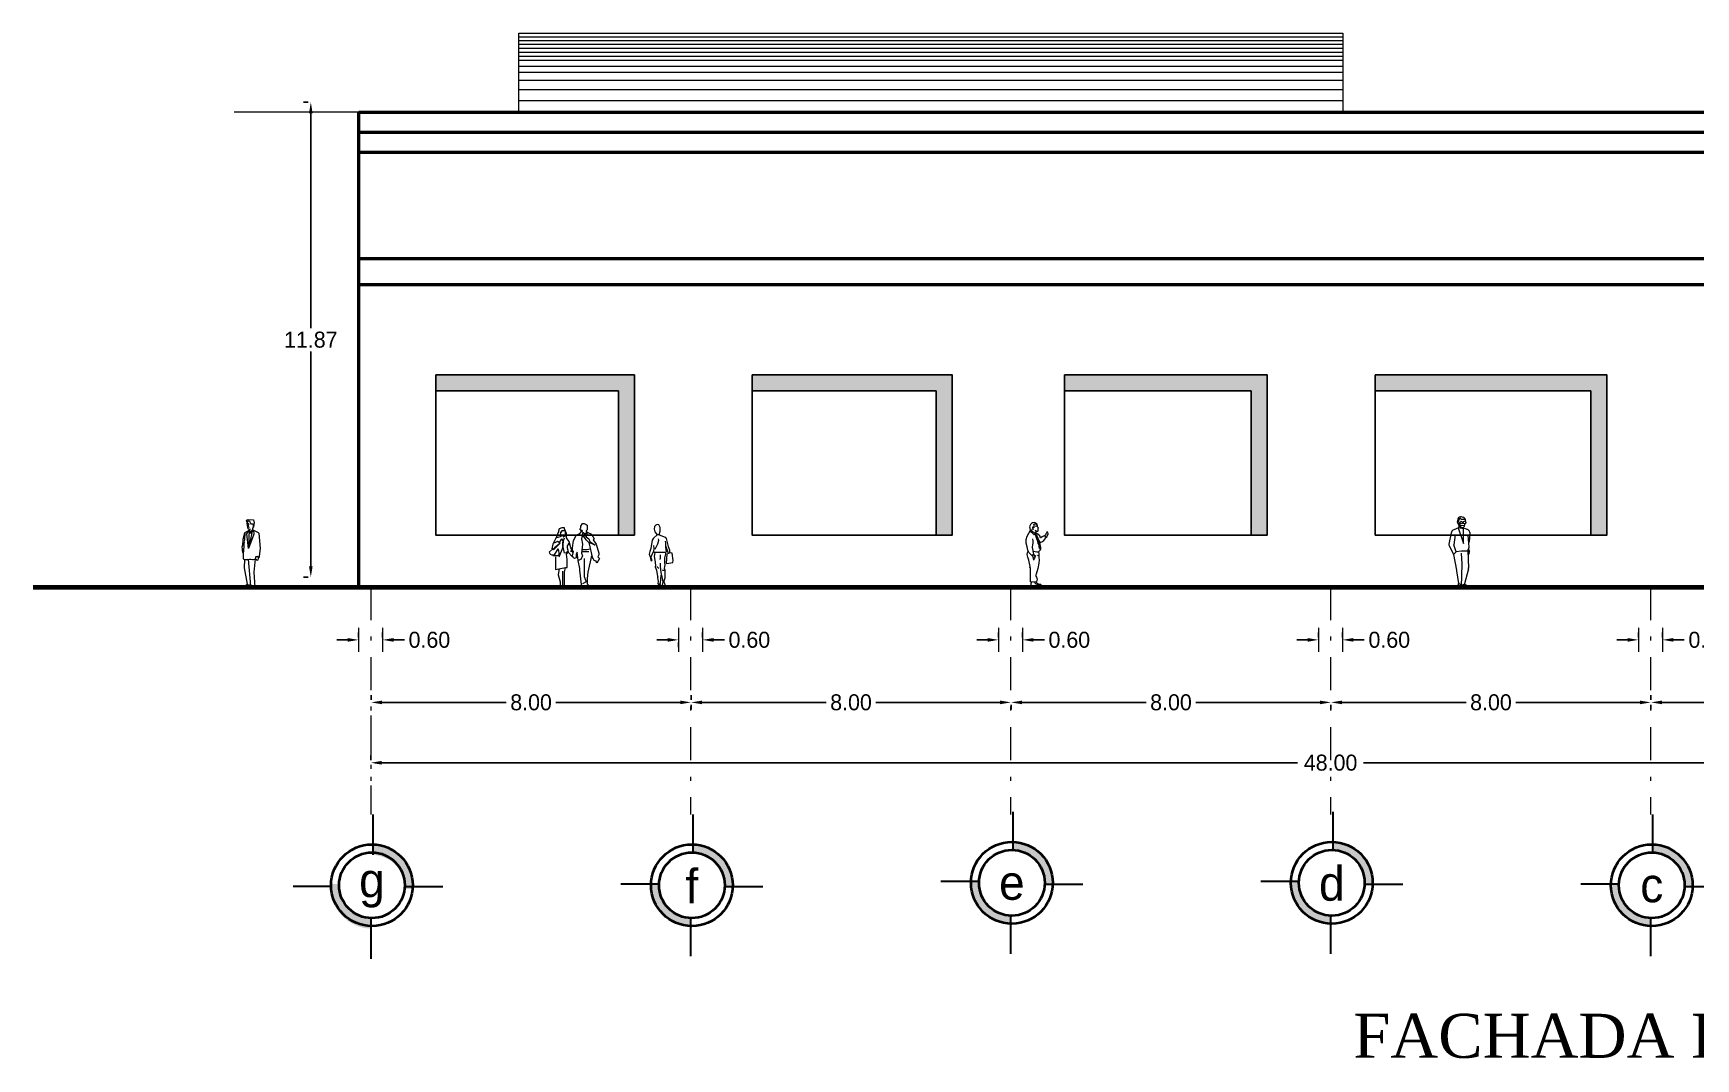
# Model space of a CAD drawing. Header units: millimetres. Extents: x 202 to 406, y -88 to 148.
# Drawn here: x 241.81 to 283.38, y -88 to -62.37 of the extents above; entities that cross this region are included whole.
import ezdxf
from ezdxf.enums import TextEntityAlignment as Align

# ---------------------------------------------------------------- set-up
doc = ezdxf.new("R2010")
doc.units = ezdxf.units.MM
doc.header["$LTSCALE"] = 0.065
doc.linetypes.add('DASHDOT', pattern=[25.4, 12.7, -6.35, 0, -6.35])
doc.layers.get('0').update_dxf_attribs({"lineweight": 0})
for name, color, linetype, lineweight in [('boyas', 50, 'Continuous', 30), ('cajon', 6, 'Continuous', 13), ('ejes', 1, 'DASHDOT', 0), ('escaleras', 90, 'Continuous', 25), ('frente', 7, 'Continuous', 53), ('LINEA DE TIERRA', 183, 'Continuous', 90), ('muebles', 140, 'Continuous', 0), ('muros', 50, 'Continuous', 40)]:
    doc.layers.add(name, color=color, linetype=linetype, lineweight=lineweight)
doc.dimstyles.get("Standard").update_dxf_attribs({"dimtxt": 0.4, "dimasz": 0.2725, "dimexe": 0.18, "dimexo": 0.0625, "dimgap": 0.09, "dimtad": 0, "dimtih": 1, "dimtoh": 1, "dimzin": 0, "dimdsep": 46, "dimtxsty": 'Standard', "dimcen": 0.283, "dimadec": 0, "dimazin": 0, "dimtfac": 1, "dimtofl": 0, "dimtmove": 0, "dimatfit": 3, "dimfxl": 1, "dimtolj": 1, "dimtzin": 0, "dimarcsym": 0})

# ---------------------------------------------------------------- blocks, each defined once
blk = doc.blocks.new('*D104')
at = {"layer": 'cajon', "color": 0, "lineweight": -2}
for p, q in [((250.251, -80.537), (250.251, -80.419)), ((250.524, -80.599), (273.428, -80.599)), ((297.979, -80.599), (275.075, -80.599)), ((298.251, -80.537), (298.251, -80.419))]:
    blk.add_line(p, q, dxfattribs=at)
at = {"layer": 'cajon', "color": 0}
for points in [[(250.524, -80.554), (250.524, -80.645), (250.251, -80.599)], [(297.979, -80.554), (297.979, -80.645), (298.251, -80.599)]]:
    blk.add_solid(points, dxfattribs=at)
at = {"layer": 'Defpoints', "color": 0}
for p in [(250.251, -80.599), (250.251, -80.599), (298.251, -80.599)]:
    blk.add_point(p, dxfattribs=at)
at = {"layer": 'cajon', "color": 0, "insert": (274.251, -80.599), "char_height": 0.4, "attachment_point": 5}
blk.add_mtext('\\A1;48.00', dxfattribs=at)
blk = doc.blocks.new('*D111')
at = {"layer": 'cajon', "color": 0, "lineweight": -2}
for p, q in [((250.261, -79.029), (250.261, -78.911)), ((258.261, -79.029), (258.261, -78.911)), ((250.534, -79.091), (253.638, -79.091)), ((257.989, -79.091), (254.884, -79.091))]:
    blk.add_line(p, q, dxfattribs=at)
at = {"layer": 'cajon', "color": 0}
for points in [[(250.534, -79.046), (250.534, -79.136), (250.261, -79.091)], [(257.989, -79.046), (257.989, -79.136), (258.261, -79.091)]]:
    blk.add_solid(points, dxfattribs=at)
at = {"layer": 'Defpoints', "color": 0}
for p in [(250.261, -79.091), (258.261, -79.091), (258.261, -79.091)]:
    blk.add_point(p, dxfattribs=at)
at = {"layer": 'cajon', "color": 0, "insert": (254.261, -79.091), "char_height": 0.4, "attachment_point": 5}
blk.add_mtext('\\A1;8.00', dxfattribs=at)
blk = doc.blocks.new('*D105')
at = {"layer": 'cajon', "color": 0, "lineweight": -2}
for p, q in [((249.678, -77.528), (249.405, -77.528)), ((249.95, -77.466), (249.95, -77.348)), ((250.55, -77.466), (250.55, -77.348)), ((250.823, -77.528), (251.095, -77.528))]:
    blk.add_line(p, q, dxfattribs=at)
at = {"layer": 'cajon', "color": 0}
for points in [[(249.678, -77.483), (249.678, -77.574), (249.95, -77.528)], [(250.823, -77.483), (250.823, -77.574), (250.55, -77.528)]]:
    blk.add_solid(points, dxfattribs=at)
at = {"layer": 'Defpoints', "color": 0}
for p in [(249.95, -77.528), (250.55, -77.528), (250.55, -77.528)]:
    blk.add_point(p, dxfattribs=at)
at = {"layer": 'cajon', "color": 0, "insert": (251.719, -77.528), "char_height": 0.4, "attachment_point": 5}
blk.add_mtext('\\A1;0.60', dxfattribs=at)
blk = doc.blocks.new('*D112')
at = {"layer": 'cajon', "color": 0, "lineweight": -2}
for p, q in [((266.261, -79.154), (266.261, -79.271)), ((266.534, -79.091), (269.638, -79.091)), ((273.989, -79.091), (270.884, -79.091)), ((274.261, -79.154), (274.261, -79.271))]:
    blk.add_line(p, q, dxfattribs=at)
at = {"layer": 'cajon', "color": 0}
for points in [[(266.534, -79.046), (266.534, -79.136), (266.261, -79.091)], [(273.989, -79.046), (273.989, -79.136), (274.261, -79.091)]]:
    blk.add_solid(points, dxfattribs=at)
at = {"layer": 'Defpoints', "color": 0}
for p in [(266.261, -79.091), (274.261, -79.091), (274.261, -79.091)]:
    blk.add_point(p, dxfattribs=at)
at = {"layer": 'cajon', "color": 0, "insert": (270.261, -79.091), "char_height": 0.4, "attachment_point": 5}
blk.add_mtext('\\A1;8.00', dxfattribs=at)
blk = doc.blocks.new('*D106')
at = {"layer": 'cajon', "color": 0, "lineweight": -2}
for p, q in [((273.678, -77.528), (273.405, -77.528)), ((273.95, -77.466), (273.95, -77.348)), ((274.55, -77.466), (274.55, -77.348)), ((274.823, -77.528), (275.095, -77.528))]:
    blk.add_line(p, q, dxfattribs=at)
at = {"layer": 'cajon', "color": 0}
for points in [[(273.678, -77.483), (273.678, -77.574), (273.95, -77.528)], [(274.823, -77.483), (274.823, -77.574), (274.55, -77.528)]]:
    blk.add_solid(points, dxfattribs=at)
at = {"layer": 'Defpoints', "color": 0}
for p in [(273.95, -77.528), (274.55, -77.528), (274.55, -77.528)]:
    blk.add_point(p, dxfattribs=at)
at = {"layer": 'cajon', "color": 0, "insert": (275.719, -77.528), "char_height": 0.4, "attachment_point": 5}
blk.add_mtext('\\A1;0.60', dxfattribs=at)
blk = doc.blocks.new('*D113')
at = {"layer": 'cajon', "color": 0, "lineweight": -2}
for p, q in [((258.261, -79.154), (258.261, -79.271)), ((258.534, -79.091), (261.638, -79.091)), ((265.989, -79.091), (262.884, -79.091)), ((266.261, -79.154), (266.261, -79.271))]:
    blk.add_line(p, q, dxfattribs=at)
at = {"layer": 'cajon', "color": 0}
for points in [[(258.534, -79.046), (258.534, -79.136), (258.261, -79.091)], [(265.989, -79.046), (265.989, -79.136), (266.261, -79.091)]]:
    blk.add_solid(points, dxfattribs=at)
at = {"layer": 'Defpoints', "color": 0}
for p in [(258.261, -79.091), (266.261, -79.091), (266.261, -79.091)]:
    blk.add_point(p, dxfattribs=at)
at = {"layer": 'cajon', "color": 0, "insert": (262.261, -79.091), "char_height": 0.4, "attachment_point": 5}
blk.add_mtext('\\A1;8.00', dxfattribs=at)
blk = doc.blocks.new('*D107')
at = {"layer": 'cajon', "color": 0, "lineweight": -2}
for p, q in [((257.678, -77.528), (257.405, -77.528)), ((257.95, -77.591), (257.95, -77.708)), ((258.55, -77.466), (258.55, -77.348)), ((258.823, -77.528), (259.095, -77.528))]:
    blk.add_line(p, q, dxfattribs=at)
at = {"layer": 'cajon', "color": 0}
for points in [[(257.678, -77.483), (257.678, -77.574), (257.95, -77.528)], [(258.823, -77.483), (258.823, -77.574), (258.55, -77.528)]]:
    blk.add_solid(points, dxfattribs=at)
at = {"layer": 'Defpoints', "color": 0}
for p in [(257.95, -77.528), (258.55, -77.528), (258.55, -77.528)]:
    blk.add_point(p, dxfattribs=at)
at = {"layer": 'cajon', "color": 0, "insert": (259.719, -77.528), "char_height": 0.4, "attachment_point": 5}
blk.add_mtext('\\A1;0.60', dxfattribs=at)
blk = doc.blocks.new('*D108')
at = {"layer": 'cajon', "color": 0, "lineweight": -2}
for p, q in [((265.678, -77.528), (265.405, -77.528)), ((265.95, -77.466), (265.95, -77.348)), ((266.55, -77.466), (266.55, -77.348)), ((266.823, -77.528), (267.095, -77.528))]:
    blk.add_line(p, q, dxfattribs=at)
at = {"layer": 'cajon', "color": 0}
for points in [[(265.678, -77.483), (265.678, -77.574), (265.95, -77.528)], [(266.823, -77.483), (266.823, -77.574), (266.55, -77.528)]]:
    blk.add_solid(points, dxfattribs=at)
at = {"layer": 'Defpoints', "color": 0}
for p in [(265.95, -77.528), (266.55, -77.528), (266.55, -77.528)]:
    blk.add_point(p, dxfattribs=at)
at = {"layer": 'cajon', "color": 0, "insert": (267.719, -77.528), "char_height": 0.4, "attachment_point": 5}
blk.add_mtext('\\A1;0.60', dxfattribs=at)
blk = doc.blocks.new('*D114')
at = {"layer": 'cajon', "color": 0, "lineweight": -2}
for p, q in [((282.261, -79.029), (282.261, -78.911)), ((290.261, -79.029), (290.261, -78.911)), ((282.534, -79.091), (285.638, -79.091)), ((289.989, -79.091), (286.884, -79.091))]:
    blk.add_line(p, q, dxfattribs=at)
at = {"layer": 'cajon', "color": 0}
for points in [[(282.534, -79.046), (282.534, -79.136), (282.261, -79.091)], [(289.989, -79.046), (289.989, -79.136), (290.261, -79.091)]]:
    blk.add_solid(points, dxfattribs=at)
at = {"layer": 'Defpoints', "color": 0}
for p in [(282.261, -79.091), (290.261, -79.091), (290.261, -79.091)]:
    blk.add_point(p, dxfattribs=at)
at = {"layer": 'cajon', "color": 0, "insert": (286.261, -79.091), "char_height": 0.4, "attachment_point": 5}
blk.add_mtext('\\A1;8.00', dxfattribs=at)
blk = doc.blocks.new('*D109')
at = {"layer": 'cajon', "color": 0, "lineweight": -2}
for p, q in [((281.678, -77.528), (281.405, -77.528)), ((281.95, -77.466), (281.95, -77.348)), ((282.55, -77.466), (282.55, -77.348)), ((282.823, -77.528), (283.095, -77.528))]:
    blk.add_line(p, q, dxfattribs=at)
at = {"layer": 'cajon', "color": 0}
for points in [[(281.678, -77.483), (281.678, -77.574), (281.95, -77.528)], [(282.823, -77.483), (282.823, -77.574), (282.55, -77.528)]]:
    blk.add_solid(points, dxfattribs=at)
at = {"layer": 'Defpoints', "color": 0}
for p in [(281.95, -77.528), (282.55, -77.528), (282.55, -77.528)]:
    blk.add_point(p, dxfattribs=at)
at = {"layer": 'cajon', "color": 0, "insert": (283.719, -77.528), "char_height": 0.4, "attachment_point": 5}
blk.add_mtext('\\A1;0.60', dxfattribs=at)
blk = doc.blocks.new('*D115')
at = {"layer": 'cajon', "color": 0, "lineweight": -2}
for p, q in [((274.261, -79.154), (274.261, -79.271)), ((274.534, -79.091), (277.638, -79.091)), ((281.989, -79.091), (278.884, -79.091)), ((282.261, -79.154), (282.261, -79.271))]:
    blk.add_line(p, q, dxfattribs=at)
at = {"layer": 'cajon', "color": 0}
for points in [[(274.534, -79.046), (274.534, -79.136), (274.261, -79.091)], [(281.989, -79.046), (281.989, -79.136), (282.261, -79.091)]]:
    blk.add_solid(points, dxfattribs=at)
at = {"layer": 'Defpoints', "color": 0}
for p in [(274.261, -79.091), (282.261, -79.091), (282.261, -79.091)]:
    blk.add_point(p, dxfattribs=at)
at = {"layer": 'cajon', "color": 0, "insert": (278.261, -79.091), "char_height": 0.4, "attachment_point": 5}
blk.add_mtext('\\A1;8.00', dxfattribs=at)
blk = doc.blocks.new('*D116')
at = {"layer": 'cajon', "color": 0, "lineweight": -2}
for p, q in [((248.692, -64.093), (248.574, -64.093)), ((248.754, -64.365), (248.754, -69.738)), ((248.754, -75.692), (248.754, -70.318)), ((248.692, -75.964), (248.574, -75.964))]:
    blk.add_line(p, q, dxfattribs=at)
at = {"layer": 'cajon', "color": 0}
for points in [[(248.709, -64.365), (248.799, -64.365), (248.754, -64.093)], [(248.709, -75.692), (248.799, -75.692), (248.754, -75.964)]]:
    blk.add_solid(points, dxfattribs=at)
at = {"layer": 'Defpoints', "color": 0}
for p in [(248.754, -64.093), (248.754, -64.093), (248.754, -75.964)]:
    blk.add_point(p, dxfattribs=at)
at = {"layer": 'cajon', "color": 0, "insert": (248.754, -70.028), "char_height": 0.4, "attachment_point": 5}
blk.add_mtext('\\A1;11.87', dxfattribs=at)
blk = doc.blocks.new('Eschum02')
at = {"color": 0, "linetype": 'ByBlock'}
for p, q in [((-0.112, 1.676), (-0.076, 1.698)), ((-0.098, 1.624), (-0.112, 1.676)), ((-0.067, 1.672), (-0.095, 1.631)), ((-0.076, 1.698), (0.057, 1.69)), ((-0.05, 1.668), (-0.005, 1.587)), ((0.057, 1.69), (0.079, 1.609)), ((-0.164, 1.355), (-0.203, 1.193)), ((-0.164, 1.359), (-0.045, 1.428)), ((-0.155, 1.353), (-0.162, 1.195)), ((-0.107, 1.342), (-0.049, 1.419)), ((-0.067, 0.97), (-0.107, 1.342)), ((-0.103, 1.597), (-0.091, 1.502)), ((-0.081, 1.595), (-0.061, 1.595)), ((-0.076, 1.471), (-0.049, 1.455)), ((-0.061, 1.595), (-0.075, 1.511)), ((-0.075, 1.511), (-0.042, 1.507)), ((-0.047, 1.452), (-0.067, 0.97)), ((0.037, 1.436), (-0.067, 0.97)), ((0.066, 1.327), (-0.067, 0.97)), ((-0.023, 1.368), (-0.053, 1.338)), ((-0.049, 1.454), (-0.014, 1.454)), ((-0.021, 1.381), (-0.048, 1.393)), ((-0.047, 1.414), (-0.03, 1.402)), ((0.038, 1.429), (-0.024, 1.398)), ((-0.023, 1.381), (0.014, 1.398)), ((0.012, 1.34), (-0.023, 1.368)), ((-0.005, 1.587), (0.048, 1.587)), ((0.014, 1.398), (0.012, 1.34)), ((0.039, 1.482), (0.035, 1.433)), ((0.06, 1.517), (0.039, 1.482)), ((0.04, 1.435), (0.179, 1.368)), ((0.048, 1.587), (0.048, 1.506)), ((0.056, 1.426), (0.066, 1.327)), ((0.078, 1.613), (0.061, 1.517)), ((0.19, 1.352), (0.224, 0.972)), ((-0.219, 1.054), (-0.231, 1.008)), ((-0.231, 1.008), (-0.227, 0.968)), ((-0.227, 0.968), (-0.223, 0.922)), ((-0.223, 0.922), (-0.219, 0.882)), ((-0.211, 1.094), (-0.219, 1.054)), ((-0.219, 0.882), (-0.199, 0.843)), ((-0.207, 1.14), (-0.211, 1.094)), ((-0.203, 1.193), (-0.207, 1.14)), ((-0.187, 0.903), (-0.195, 0.854)), ((-0.195, 0.854), (-0.195, 0.714)), ((-0.183, 1), (-0.187, 0.951)), ((-0.187, 0.951), (-0.187, 0.903)), ((-0.179, 1.091), (-0.183, 1.035)), ((-0.183, 1.035), (-0.183, 1)), ((-0.174, 1.133), (-0.179, 1.091)), ((-0.161, 1.196), (-0.171, 1.146)), ((0.224, 0.972), (0.203, 0.777)), ((-0.195, 0.714), (-0.162, 0.7)), ((-0.162, 0.7), (-0.174, 0.491)), ((-0.174, 0.491), (-0.099, 0.076)), ((-0.162, 0.7), (-0.116, 0.693)), ((-0.116, 0.693), (-0.082, 0.7)), ((-0.082, 0.7), (-0.074, 0.707)), ((-0.07, 0.7), (-0.036, 0.707)), ((-0.07, 0.707), (-0.011, 0.041)), ((-0.036, 0.707), (-0.003, 0.707)), ((-0.003, 0.707), (0.031, 0.7)), ((0.031, 0.7), (0.064, 0.7)), ((0.064, 0.7), (0.09, 0.707)), ((0.079, 0.377), (0.106, 0.712)), ((0.105, 0.714), (0.092, 0.709)), ((0.115, 0.777), (0.102, 0.707)), ((0.102, 0.721), (0.153, 0.679)), ((0.112, 0.772), (0.155, 0.772)), ((0.19, 0.749), (0.153, 0.77)), ((0.153, 0.679), (0.178, 0.686)), ((0.182, 0.693), (0.186, 0.749)), ((0.204, 0.743), (0.185, 0.743)), ((0.204, 0.78), (0.204, 0.743)), ((-0.099, 0.072), (-0.158, 0.037)), ((-0.158, 0.037), (-0.154, 0.01)), ((-0.154, 0.01), (-0.091, 0.01)), ((-0.101, 0.075), (-0.009, 0.062)), ((-0.082, -0.004), (-0.078, 0.016)), ((0.094, 0.003), (-0.082, -0.004)), ((-0.078, 0.016), (-0.011, 0.043)), ((-0.012, 0.049), (0.097, 0.039)), ((0.098, 0.003), (0.079, 0.377))]:
    blk.add_line(p, q, dxfattribs=at)
for centre, radius, start, end in [((-0.053, 1.603), 0.05, 146.1208, 187.0254), ((-0.042, 1.508), 0.05, 187.0254, 227.2391), ((0.17, 1.35), 0.02, 5.0861, 64.0675)]:
    blk.add_arc(centre, radius, start, end, dxfattribs=at)
blk = doc.blocks.new('Eschum24')
at = {"color": 0, "linetype": 'ByBlock'}
for p, q in [((0.186, 1.319), (0.18, 1.336)), ((0.129, 0.81), (0.135, 0.804)), ((0.135, 0.804), (0.141, 0.783)), ((0.141, 0.783), (0.146, 0.77)), ((0.157, 0.761), (0.163, 0.758)), ((0.246, 0.773), (0.225, 0.794))]:
    blk.add_line(p, q, dxfattribs=at)
for points in [[(0.097, 1.199), (0.105, 1.152), (0.108, 1.102), (0.099, 1.037), (0.093, 1.011), (0.095, 0.983), (0.108, 0.91), (0.12, 0.853), (0.137, 0.816), (0.108, 0.8), (0.09, 0.777), (0.058, 0.808), (0.012, 0.86), (-0.016, 0.912), (-0.035, 0.996), (-0.055, 1.092), (-0.057, 1.181), (-0.035, 1.269), (0.007, 1.342), (0.054, 1.413), (0.162, 1.351), (0.172, 1.349), (0.179, 1.349), (0.186, 1.352), (0.187, 1.36), (0.187, 1.369)], [(0.155, 1.419), (0.195, 1.399), (0.211, 1.392), (0.23, 1.392), (0.238, 1.399), (0.239, 1.436), (0.236, 1.447), (0.248, 1.456), (0.25, 1.461), (0.238, 1.484), (0.225, 1.5), (0.222, 1.533), (0.214, 1.564), (0.199, 1.585), (0.169, 1.602), (0.143, 1.608), (0.104, 1.601), (0.073, 1.58), (0.05, 1.557), (0.034, 1.526), (0.027, 1.5), (0.031, 1.471), (0.037, 1.449), (0.049, 1.416), (0.061, 1.414), (0.07, 1.418), (0.094, 1.433), (0.1, 1.446)], [(0.041, 1.392), (0.077, 1.363), (0.124, 1.313), (0.137, 1.306), (0.148, 1.306), (0.183, 1.347)], [(0.132, 1.478), (0.123, 1.488), (0.107, 1.492), (0.1, 1.487), (0.101, 1.473), (0.104, 1.46), (0.113, 1.445), (0.121, 1.439), (0.129, 1.439)], [(0.144, 1.478), (0.14, 1.515), (0.143, 1.542), (0.132, 1.557), (0.135, 1.566), (0.155, 1.573), (0.171, 1.571), (0.193, 1.569), (0.207, 1.56), (0.214, 1.56)], [(0.157, 1.316), (0.18, 1.293)], [(0.214, 1.519), (0.18, 1.518), (0.171, 1.509)], [(0.178, 1.353), (0.186, 1.371), (0.203, 1.395)], [(0.283, 1.111), (0.33, 1.124), (0.386, 1.16), (0.435, 1.223), (0.434, 1.241), (0.408, 1.282), (0.358, 1.258), (0.339, 1.248), (0.305, 1.221), (0.299, 1.223), (0.295, 1.245), (0.284, 1.271), (0.246, 1.307), (0.186, 1.349), (0.181, 1.331)], [(0.436, 1.233), (0.462, 1.248), (0.467, 1.273), (0.488, 1.304), (0.494, 1.323), (0.487, 1.344), (0.481, 1.366), (0.462, 1.362), (0.439, 1.336), (0.431, 1.321), (0.433, 1.31), (0.428, 1.295), (0.412, 1.284)], [(0.248, 0.872), (0.258, 0.83), (0.256, 0.8), (0.256, 0.77), (0.258, 0.725), (0.265, 0.677), (0.261, 0.593), (0.231, 0.461), (0.189, 0.317), (0.179, 0.284), (0.199, 0.241), (0.216, 0.193), (0.199, 0.121), (0.123, 0.115), (0.051, 0.121), (0.047, 0.218), (0.054, 0.395), (0.051, 0.464), (0.034, 0.485), (0.044, 0.506), (0.01, 0.665), (-0.02, 0.74), (-0.035, 0.809), (-0.025, 0.851), (-0.008, 0.89)], [(0.112, 0.894), (0.168, 0.879), (0.212, 0.872), (0.238, 0.87), (0.252, 0.873), (0.266, 0.894), (0.29, 0.913), (0.306, 0.937), (0.309, 0.986), (0.295, 1.055), (0.28, 1.119), (0.247, 1.188), (0.231, 1.228)], [(0.094, 0.78), (0.104, 0.765), (0.109, 0.75), (0.115, 0.724), (0.117, 0.707), (0.134, 0.691)], [(0.172, 0.784), (0.153, 0.719), (0.116, 0.665)], [(0.146, 0.77), (0.157, 0.761)], [(0.075, 0.118), (0.061, 0.092), (0.06, 0.064), (0.062, 0.029), (0.073, 0.022), (0.119, 0.022), (0.12, 0.031), (0.129, 0.033), (0.183, 0.019), (0.245, 0.02), (0.253, 0.024), (0.255, 0.04), (0.249, 0.049), (0.218, 0.059), (0.195, 0.067), (0.161, 0.102), (0.151, 0.117)], [(0.192, 0.119), (0.197, 0.11), (0.223, 0.083), (0.25, 0.072), (0.29, 0.068), (0.302, 0.066), (0.308, 0.06), (0.311, 0.047), (0.304, 0.04), (0.284, 0.035), (0.253, 0.03)]]:
    blk.add_lwpolyline(points, dxfattribs=at)
blk.add_lwpolyline([(0.189, 1.319), (0.206, 1.276), (0.231, 1.22), (0.237, 1.186), (0.257, 1.13), (0.267, 1.063), (0.278, 1.029), (0.287, 0.992), (0.29, 0.96), (0.272, 0.956), (0.27, 1.016), (0.264, 1.05), (0.244, 1.085), (0.235, 1.13), (0.206, 1.199), (0.195, 1.25), (0.186, 1.274), (0.18, 1.287)], close=True, dxfattribs=at)
blk = doc.blocks.new('Eschum20')
at = {"color": 0, "linetype": 'ByBlock'}
for p, q in [((-0.349, 1.254), (-0.417, 1.119)), ((-0.327, 1.299), (-0.349, 1.254)), ((-0.282, 1.411), (-0.327, 1.299)), ((-0.237, 1.299), (-0.327, 1.276)), ((-0.259, 1.501), (-0.282, 1.411)), ((-0.192, 1.524), (-0.259, 1.501)), ((-0.214, 1.411), (-0.237, 1.411)), ((-0.237, 1.411), (-0.214, 1.344)), ((-0.192, 1.456), (-0.214, 1.411)), ((-0.214, 1.411), (-0.214, 1.411)), ((-0.214, 1.344), (-0.214, 1.299)), ((-0.192, 1.254), (-0.214, 1.231)), ((-0.124, 1.524), (-0.192, 1.524)), ((-0.147, 1.456), (-0.192, 1.456)), ((-0.147, 1.186), (-0.192, 1.254)), ((-0.192, 1.254), (-0.192, 1.254)), ((-0.169, 1.321), (-0.147, 1.299)), ((-0.169, 1.164), (-0.124, 1.276)), ((-0.102, 1.456), (-0.147, 1.456)), ((-0.147, 1.299), (-0.102, 1.344)), ((-0.124, 1.501), (-0.124, 1.524)), ((-0.079, 1.389), (-0.124, 1.501)), ((-0.102, 1.434), (-0.102, 1.456)), ((-0.102, 1.389), (-0.102, 1.434)), ((-0.102, 1.344), (-0.102, 1.389)), ((-0.079, 1.366), (-0.079, 1.389)), ((-0.079, 1.321), (-0.079, 1.366)), ((-0.079, 1.276), (-0.079, 1.321)), ((-0.057, 1.254), (-0.079, 1.276)), ((-0.012, 1.186), (-0.057, 1.254)), ((0.101, 1.209), (0.146, 1.299)), ((0.146, 1.299), (0.168, 1.344)), ((0.168, 1.344), (0.258, 1.389)), ((0.258, 1.501), (0.281, 1.524)), ((0.303, 1.456), (0.258, 1.501)), ((0.258, 1.389), (0.303, 1.434)), ((0.281, 1.569), (0.326, 1.636)), ((0.281, 1.524), (0.281, 1.569)), ((0.326, 1.456), (0.303, 1.479)), ((0.303, 1.479), (0.303, 1.456)), ((0.303, 1.434), (0.326, 1.456)), ((0.326, 1.389), (0.303, 1.254)), ((0.303, 1.254), (0.326, 1.119)), ((0.326, 1.636), (0.37, 1.636)), ((0.393, 1.366), (0.326, 1.411)), ((0.326, 1.411), (0.326, 1.344)), ((0.326, 1.344), (0.348, 1.299)), ((0.348, 1.344), (0.393, 1.366)), ((0.37, 1.321), (0.348, 1.344)), ((0.348, 1.299), (0.37, 1.344)), ((0.37, 1.636), (0.415, 1.614)), ((0.37, 1.299), (0.37, 1.321)), ((0.415, 1.231), (0.37, 1.299)), ((0.438, 1.411), (0.393, 1.366)), ((0.393, 1.366), (0.415, 1.321)), ((0.393, 1.344), (0.415, 1.299)), ((0.415, 1.614), (0.438, 1.591)), ((0.438, 1.479), (0.415, 1.456)), ((0.415, 1.456), (0.415, 1.434)), ((0.415, 1.434), (0.46, 1.411)), ((0.415, 1.321), (0.438, 1.366)), ((0.415, 1.299), (0.483, 1.254)), ((0.438, 1.591), (0.438, 1.546)), ((0.438, 1.546), (0.438, 1.524)), ((0.438, 1.524), (0.438, 1.479)), ((0.438, 1.366), (0.438, 1.411)), ((0.46, 1.411), (0.55, 1.366)), ((0.483, 1.254), (0.505, 1.186)), ((0.55, 1.366), (0.618, 1.254)), ((0.618, 1.254), (0.595, 1.231)), ((-0.417, 1.006), (-0.507, 0.916)), ((-0.507, 0.916), (-0.484, 0.871)), ((-0.484, 0.871), (-0.439, 0.849)), ((-0.417, 1.119), (-0.439, 1.006)), ((-0.417, 1.006), (-0.439, 1.029)), ((-0.439, 1.006), (-0.394, 0.984)), ((-0.439, 0.849), (-0.372, 0.849)), ((-0.394, 0.984), (-0.417, 1.006)), ((-0.394, 0.984), (-0.237, 1.141)), ((-0.372, 1.029), (-0.394, 0.984)), ((-0.349, 1.164), (-0.372, 1.141)), ((-0.259, 1.119), (-0.372, 1.029)), ((-0.372, 0.849), (-0.282, 1.006)), ((-0.304, 1.186), (-0.349, 1.164)), ((-0.237, 1.141), (-0.304, 1.186)), ((-0.259, 0.849), (-0.304, 0.826)), ((-0.282, 1.006), (-0.259, 0.849)), ((-0.214, 1.231), (-0.259, 1.164)), ((-0.259, 1.164), (-0.259, 1.119)), ((-0.259, 0.804), (-0.169, 1.029)), ((-0.169, 1.029), (-0.147, 1.186)), ((-0.169, 1.096), (-0.169, 1.164)), ((-0.124, 0.894), (-0.169, 1.096)), ((-0.034, 0.939), (-0.102, 0.894)), ((-0.079, 0.871), (-0.034, 0.916)), ((-0.057, 0.736), (-0.079, 0.871)), ((-0.012, 1.119), (-0.057, 1.074)), ((-0.057, 1.074), (-0.057, 1.029)), ((-0.057, 1.029), (-0.034, 0.939)), ((-0.034, 1.141), (-0.012, 1.119)), ((-0.034, 0.916), (0.078, 0.804)), ((0.033, 1.029), (-0.012, 1.186)), ((0.056, 0.984), (0.033, 1.029)), ((0.033, 0.939), (0.056, 0.984)), ((0.056, 0.939), (0.033, 0.939)), ((0.078, 0.916), (0.056, 0.939)), ((0.078, 1.029), (0.101, 1.209)), ((0.078, 1.006), (0.078, 1.029)), ((0.078, 0.961), (0.078, 1.006)), ((0.101, 0.939), (0.078, 0.961)), ((0.078, 0.826), (0.101, 0.939)), ((0.191, 0.916), (0.168, 0.871)), ((0.168, 0.871), (0.168, 0.804)), ((0.213, 0.714), (0.191, 0.916)), ((0.326, 1.119), (0.303, 0.894)), ((0.303, 0.894), (0.326, 0.826)), ((0.326, 0.984), (0.37, 0.984)), ((0.326, 0.939), (0.393, 0.939)), ((0.37, 0.984), (0.438, 0.984)), ((0.393, 0.939), (0.46, 0.939)), ((0.483, 1.164), (0.415, 1.231)), ((0.438, 0.984), (0.505, 1.006)), ((0.46, 0.939), (0.483, 0.939)), ((0.64, 1.096), (0.483, 1.164)), ((0.483, 1.164), (0.573, 0.759)), ((0.505, 1.186), (0.64, 1.096)), ((0.595, 1.231), (0.663, 1.119)), ((0.663, 1.119), (0.73, 0.894)), ((0.73, 0.849), (0.708, 0.804)), ((0.73, 0.894), (0.73, 0.849)), ((-0.327, 0.826), (-0.417, 0.826)), ((-0.349, 0.804), (-0.349, 0.691)), ((-0.349, 0.691), (-0.349, 0.489)), ((-0.349, 0.489), (-0.102, 0.534)), ((-0.304, 0.826), (-0.327, 0.826)), ((-0.259, 0.511), (-0.282, 0.354)), ((-0.169, 0.107), (-0.169, 0.444)), ((-0.124, 0.422), (-0.102, 0.534)), ((-0.124, 0.084), (-0.124, 0.422)), ((-0.102, 0.534), (-0.057, 0.534)), ((-0.057, 0.534), (-0.057, 0.736)), ((0.101, 0.781), (0.078, 0.826)), ((0.123, 0.759), (0.101, 0.781)), ((0.168, 0.781), (0.123, 0.759)), ((0.168, 0.804), (0.168, 0.781)), ((0.281, 0.736), (0.213, 0.714)), ((0.258, 0.511), (0.213, 0.714)), ((0.213, 0.714), (0.213, 0.714)), ((0.258, 0.466), (0.258, 0.511)), ((0.303, 0.107), (0.258, 0.466)), ((0.326, 0.826), (0.281, 0.736)), ((0.37, 0.759), (0.37, 0.534)), ((0.37, 0.534), (0.37, 0.309)), ((0.46, 0.422), (0.438, 0.264)), ((0.55, 0.826), (0.46, 0.422)), ((0.595, 0.759), (0.55, 0.826)), ((0.618, 0.714), (0.595, 0.759)), ((0.663, 0.691), (0.618, 0.714)), ((0.685, 0.646), (0.663, 0.691)), ((0.753, 0.759), (0.685, 0.646)), ((0.708, 0.804), (0.753, 0.759)), ((-0.282, 0.354), (-0.237, 0.174)), ((-0.237, 0.174), (-0.237, 0.062)), ((-0.237, 0.062), (-0.214, 0.039)), ((-0.214, 0.039), (-0.169, 0.039)), ((-0.169, 0.062), (-0.169, 0.107)), ((-0.169, 0.039), (-0.169, 0.062)), ((-0.169, 0.039), (-0.124, 0.039)), ((-0.102, 0.039), (-0.124, 0.084)), ((-0.124, 0.039), (-0.102, 0.039)), ((0.303, 0.039), (0.303, 0.107)), ((0.415, 0.174), (0.326, 0.129)), ((0.393, 0.039), (0.348, 0.039)), ((0.37, 0.309), (0.415, 0.174)), ((0.415, 0.062), (0.393, 0.039)), ((0.483, 0.084), (0.415, 0.062)), ((0.438, 0.264), (0.438, 0.129)), ((0.438, 0.129), (0.483, 0.084))]:
    blk.add_line(p, q, dxfattribs=at)
blk = doc.blocks.new('Eschum26')
at = {"color": 0, "linetype": 'ByBlock'}
for p, q in [((-0.2, 1.25), (-0.234, 1.202)), ((-0.112, 1.33), (-0.2, 1.25)), ((-0.172, 1.54), (-0.181, 1.479)), ((-0.181, 1.479), (-0.163, 1.41)), ((-0.143, 1.579), (-0.172, 1.54)), ((-0.163, 1.41), (-0.111, 1.333)), ((-0.104, 1.593), (-0.143, 1.579)), ((-0.062, 1.334), (-0.112, 1.33)), ((-0.07, 1.582), (-0.104, 1.593)), ((-0.032, 1.521), (-0.07, 1.582)), ((-0.062, 1.334), (-0.034, 1.427)), ((-0.062, 1.334), (0.088, 1.277)), ((-0.034, 1.427), (-0.032, 1.521)), ((0.088, 1.277), (0.117, 1.244)), ((-0.289, 0.921), (-0.312, 0.852)), ((-0.312, 0.852), (-0.287, 0.787)), ((-0.268, 0.991), (-0.289, 0.921)), ((-0.234, 1.202), (-0.268, 0.991)), ((-0.257, 0.782), (-0.219, 0.885)), ((-0.219, 0.885), (-0.19, 0.919)), ((-0.184, 1.003), (-0.194, 1.07)), ((-0.19, 0.919), (-0.184, 1.003)), ((-0.181, 0.89), (-0.19, 0.926)), ((-0.17, 0.892), (-0.186, 0.795)), ((-0.098, 0.896), (-0.181, 0.89)), ((-0.157, 0.973), (-0.089, 1.109)), ((0.104, 0.89), (-0.098, 0.896)), ((-0.089, 1.109), (-0.07, 1.2)), ((-0.07, 1.2), (-0.073, 1.233)), ((-0.034, 0.837), (-0.029, 0.798)), ((0.083, 0.756), (0.112, 0.857)), ((0.09, 1.178), (0.097, 1.122)), ((0.097, 1.122), (0.104, 1.053)), ((0.104, 1.053), (0.097, 1.026)), ((0.097, 1.026), (0.113, 0.907)), ((0.113, 0.907), (0.104, 0.89)), ((0.174, 0.871), (0.106, 1.062)), ((0.112, 0.857), (0.107, 0.892)), ((0.117, 1.244), (0.163, 1.045)), ((0.134, 0.853), (0.12, 0.629)), ((0.216, 0.886), (0.136, 0.853)), ((0.163, 1.045), (0.201, 0.962)), ((0.201, 0.962), (0.204, 0.882)), ((0.269, 0.873), (0.216, 0.886)), ((0.296, 0.694), (0.269, 0.873)), ((-0.287, 0.787), (-0.257, 0.782)), ((-0.278, 0.785), (-0.278, 0.744)), ((-0.278, 0.744), (-0.268, 0.69)), ((-0.268, 0.69), (-0.247, 0.687)), ((-0.255, 0.762), (-0.264, 0.785)), ((-0.236, 0.713), (-0.255, 0.762)), ((-0.247, 0.687), (-0.236, 0.713)), ((-0.186, 0.795), (-0.167, 0.697)), ((-0.167, 0.697), (-0.148, 0.577)), ((-0.148, 0.577), (-0.156, 0.538)), ((-0.156, 0.538), (-0.127, 0.451)), ((-0.127, 0.451), (-0.101, 0.295)), ((-0.117, 0.545), (-0.069, 0.489)), ((-0.037, 0.756), (-0.045, 0.717)), ((-0.029, 0.798), (-0.037, 0.756)), ((-0.031, 0.623), (-0.034, 0.555)), ((-0.034, 0.555), (-0.015, 0.392)), ((0.019, 0.457), (0.035, 0.447)), ((0.035, 0.447), (0.094, 0.451)), ((0.078, 0.489), (0.083, 0.545)), ((0.096, 0.447), (0.078, 0.489)), ((0.086, 0.645), (0.083, 0.756)), ((0.083, 0.545), (0.096, 0.584)), ((0.096, 0.584), (0.086, 0.645)), ((0.091, 0.366), (0.096, 0.447)), ((0.12, 0.629), (0.134, 0.616)), ((0.134, 0.616), (0.28, 0.642)), ((0.28, 0.642), (0.296, 0.694)), ((-0.101, 0.295), (-0.09, 0.282)), ((-0.09, 0.282), (-0.098, 0.256)), ((-0.098, 0.256), (-0.082, 0.174)), ((-0.098, 0.038), (-0.09, 0.057)), ((-0.071, 0.025), (-0.098, 0.038)), ((-0.082, 0.174), (-0.09, 0.113)), ((-0.09, 0.113), (-0.053, 0.109)), ((-0.09, 0.057), (-0.061, 0.096)), ((-0.021, 0.028), (-0.071, 0.025)), ((-0.053, 0.109), (-0.023, 0.122)), ((-0.039, 0.109), (-0.026, 0.064)), ((-0.026, 0.064), (-0.005, 0.044)), ((-0.023, 0.122), (-0.005, 0.33)), ((-0.005, 0.044), (-0.021, 0.028)), ((-0.015, 0.392), (0.008, 0.288)), ((0.008, 0.288), (0.03, 0.158)), ((0.027, 0.116), (0.014, 0.077)), ((0.014, 0.077), (0.027, 0.054)), ((0.03, 0.158), (0.027, 0.116)), ((0.027, 0.054), (0.064, 0.054)), ((0.056, 0.174), (0.07, 0.184)), ((0.096, 0.087), (0.056, 0.174)), ((0.064, 0.054), (0.091, 0.064)), ((0.07, 0.184), (0.088, 0.262)), ((0.088, 0.262), (0.091, 0.366)), ((0.091, 0.064), (0.096, 0.087))]:
    blk.add_line(p, q, dxfattribs=at)
blk = doc.blocks.new('Eschum01')
at = {"color": 0, "linetype": 'ByBlock'}
for p, q in [((-0.124, 1.607), (-0.123, 1.666)), ((-0.118, 1.595), (-0.072, 1.716)), ((-0.072, 1.723), (-0.041, 1.689)), ((-0.048, 1.753), (-0.035, 1.755)), ((-0.038, 1.69), (0.039, 1.689)), ((-0.035, 1.755), (0.01, 1.741)), ((0.039, 1.682), (0.056, 1.705)), ((-0.282, 1.352), (-0.341, 1.063)), ((-0.106, 1.475), (-0.22, 1.424)), ((-0.183, 1.296), (-0.219, 1.052)), ((-0.127, 1.61), (-0.087, 1.519)), ((-0.087, 1.519), (-0.109, 1.475)), ((-0.109, 1.477), (0.025, 1.085)), ((-0.019, 1.455), (-0.106, 1.475)), ((-0.092, 1.61), (-0.059, 1.533)), ((-0.053, 1.5), (-0.085, 1.521)), ((-0.059, 1.533), (0.005, 1.542)), ((-0.056, 1.502), (-0.004, 1.48)), ((0.016, 1.461), (-0.019, 1.455)), ((-0.003, 1.48), (0.031, 1.488)), ((0.005, 1.542), (0.038, 1.536)), ((0.018, 1.485), (0.016, 1.461)), ((0.019, 1.474), (0.108, 1.437)), ((0.025, 1.085), (0.022, 1.471)), ((0.054, 1.574), (0.033, 1.492)), ((0.073, 1.651), (0.068, 1.632)), ((0.168, 0.987), (0.142, 1.289)), ((0.182, 1.359), (0.162, 1.117)), ((-0.337, 1.031), (-0.228, 0.811)), ((-0.228, 0.811), (-0.165, 0.877)), ((-0.165, 0.877), (-0.223, 1.053)), ((-0.173, 0.884), (-0.029, 0.901)), ((-0.029, 0.901), (0.133, 0.899)), ((-0.008, 0.566), (-0.026, 0.838)), ((0.127, 0.899), (0.149, 0.471)), ((0.133, 0.902), (0.168, 0.987)), ((0.165, 0.846), (0.136, 0.804)), ((0.15, 0.938), (0.169, 0.894)), ((-0.228, 0.811), (-0.154, 0.42)), ((-0.03, 0.009), (-0.01, 0.566)), ((0.148, 0.447), (0.046, 0.071)), ((-0.153, 0.398), (-0.099, 0.084)), ((-0.109, 0.044), (-0.121, 0.03)), ((-0.121, 0.03), (-0.12, 0.008)), ((-0.12, 0.008), (-0.019, 0.009)), ((-0.102, 0.083), (-0.033, 0.061)), ((0.045, 0.062), (-0.03, 0.035)), ((0.096, -0.001), (-0.03, 0.005)), ((0.045, 0.067), (0.111, 0.033))]:
    blk.add_line(p, q, dxfattribs=at)
for centre in [(-0.033, 1.604), (0.046, 1.607)]:
    blk.add_circle(centre, 0.0335, dxfattribs=at)
for centre, radius, start, end in [((-0.033, 1.664), 0.09, 99.8163, 178.7371), ((-0.017, 1.655), 0.09, 0, 72.0687), ((-0.195, 1.338), 0.09, 106.2476, 177.4886), ((0.093, 1.348), 0.09, 7.0196, 80.4359), ((-0.292, 1.053), 0.05, 168.5542, 206.2712), ((0.123, 0.874), 0.05, 326.3099, 23.6294), ((-0.065, 0.413), 0.09, 175.6294, 189.8778), ((0.059, 0.461), 0.09, 351.2106, 6.3054), ((-0.148, 0.076), 0.05, 320.1944, 9.8778), ((0.096, 0.019), 0.02, 270, 42.2542)]:
    blk.add_arc(centre, radius, start, end, dxfattribs=at)

msp = doc.modelspace()

# ---------------------------------------------------------------- hatches: boundary and pattern name
at = {"layer": 'escaleras'}
for points in [[(251.878, -70.908), (251.878, -71.307), (256.448, -71.307), (256.448, -74.908), (256.847, -74.908), (256.847, -70.908)], [(264.391, -71.307), (264.391, -74.908), (264.79, -74.908), (264.79, -70.908), (259.787, -70.908), (259.787, -71.307)], [(272.668, -70.908), (267.596, -70.908), (267.596, -71.307), (272.269, -71.307), (272.269, -74.908), (272.668, -74.908)], [(275.367, -70.908), (275.367, -71.307), (280.76, -71.307), (280.76, -74.908), (281.159, -74.908), (281.159, -70.908)]]:
    msp.add_hatch(color=256, dxfattribs=at).paths.add_polyline_path(points)
at = {"layer": 'muros'}
h = msp.add_hatch(color=256, dxfattribs=at)
h.paths.add_polyline_path([(249.46, -83.662, -0.009291), (249.461, -83.631), (249.261, -83.631, 0.007471), (249.26, -83.662, 0.405488), (250.251, -84.683), (250.251, -84.483, -0.40337)])
h.paths.add_polyline_path([(251.103, -83.662, -0.009291), (251.103, -83.693), (251.303, -83.693, 0.007471), (251.303, -83.662, 0.405488), (250.312, -82.641), (250.312, -82.841, -0.40337)])
h = msp.add_hatch(color=256, dxfattribs=at)
h.paths.add_polyline_path([(249.46, -83.725, -0.009291), (249.461, -83.694), (249.261, -83.694, 0.007471), (249.26, -83.725, 0.405488), (250.251, -84.745), (250.251, -84.545, -0.40337)])
h.paths.add_polyline_path([(251.103, -83.725, -0.009291), (251.103, -83.755), (251.303, -83.755, 0.007471), (251.303, -83.725, 0.405488), (250.312, -82.704), (250.312, -82.904, -0.40337)])
h = msp.add_hatch(color=256, dxfattribs=at)
h.paths.add_polyline_path([(257.46, -83.662, -0.009291), (257.461, -83.631), (257.261, -83.631, 0.007471), (257.26, -83.662, 0.405488), (258.251, -84.683), (258.251, -84.483, -0.40337)])
h.paths.add_polyline_path([(259.103, -83.662, -0.009291), (259.103, -83.693), (259.303, -83.693, 0.007471), (259.303, -83.662, 0.405488), (258.312, -82.641), (258.312, -82.841, -0.40337)])
h = msp.add_hatch(color=256, dxfattribs=at)
h.paths.add_polyline_path([(265.46, -83.6, -0.009291), (265.461, -83.569), (265.261, -83.569, 0.007471), (265.26, -83.6, 0.405488), (266.251, -84.62), (266.251, -84.42, -0.40337)])
h.paths.add_polyline_path([(267.103, -83.6, -0.009291), (267.103, -83.63), (267.303, -83.63, 0.007471), (267.303, -83.6, 0.405488), (266.312, -82.579), (266.312, -82.779, -0.40337)])
h = msp.add_hatch(color=256, dxfattribs=at)
h.paths.add_polyline_path([(273.46, -83.6, -0.009291), (273.461, -83.569), (273.261, -83.569, 0.007471), (273.26, -83.6, 0.405488), (274.251, -84.62), (274.251, -84.42, -0.40337)])
h.paths.add_polyline_path([(275.103, -83.6, -0.009291), (275.103, -83.63), (275.303, -83.63, 0.007471), (275.303, -83.6, 0.405488), (274.312, -82.579), (274.312, -82.779, -0.40337)])
h = msp.add_hatch(color=256, dxfattribs=at)
h.paths.add_polyline_path([(281.46, -83.662, -0.009291), (281.461, -83.631), (281.261, -83.631, 0.007471), (281.26, -83.662, 0.405488), (282.251, -84.683), (282.251, -84.483, -0.40337)])
h.paths.add_polyline_path([(283.103, -83.662, -0.009291), (283.103, -83.693), (283.303, -83.693, 0.007471), (283.303, -83.662, 0.405488), (282.312, -82.641), (282.312, -82.841, -0.40337)])

# ---------------------------------------------------------------- linework, layer by layer
at = {"layer": 'boyas'}
for p, q in [((266.312, -82.774), (266.312, -81.827)), ((274.312, -82.774), (274.312, -81.827)), ((250.312, -82.837), (250.312, -81.89)), ((250.312, -82.899), (250.312, -81.952)), ((258.312, -82.837), (258.312, -81.89)), ((282.312, -82.837), (282.312, -81.89)), ((249.264, -83.693), (248.317, -83.693)), ((251.107, -83.693), (252.054, -83.693)), ((257.457, -83.631), (256.509, -83.631)), ((259.107, -83.693), (260.054, -83.693)), ((265.457, -83.569), (264.509, -83.569)), ((267.107, -83.63), (268.054, -83.63)), ((273.457, -83.569), (272.509, -83.569)), ((275.107, -83.63), (276.054, -83.63)), ((281.457, -83.631), (280.509, -83.631)), ((283.107, -83.693), (284.054, -83.693)), ((250.251, -84.487), (250.251, -85.434)), ((250.251, -84.55), (250.251, -85.497)), ((258.251, -84.487), (258.251, -85.434)), ((266.251, -84.425), (266.251, -85.372)), ((274.251, -84.425), (274.251, -85.372)), ((282.251, -84.487), (282.251, -85.434))]:
    msp.add_line(p, q, dxfattribs=at)
at = {"layer": 'cajon'}
for p, q in [((253.954, -62.368), (274.554, -62.368)), ((253.954, -64.337), (253.954, -62.368)), ((253.956, -62.459), (274.554, -62.459)), ((253.956, -62.549), (274.554, -62.549)), ((253.956, -62.639), (274.554, -62.639)), ((253.956, -62.739), (274.554, -62.739)), ((274.554, -62.368), (274.554, -64.337)), ((253.956, -62.839), (274.554, -62.839)), ((253.956, -62.939), (274.554, -62.939)), ((253.956, -63.039), (274.554, -63.039)), ((253.956, -63.189), (274.554, -63.189)), ((253.956, -63.339), (274.554, -63.339)), ((253.956, -63.539), (274.554, -63.539)), ((253.956, -63.773), (274.554, -63.773)), ((253.954, -64.337), (246.834, -64.337)), ((253.956, -64.047), (274.554, -64.047)), ((274.554, -65.337), (274.554, -65.339)), ((249.95, -77.228), (249.95, -77.828)), ((250.55, -77.228), (250.55, -77.828)), ((257.95, -77.228), (257.95, -77.828)), ((258.55, -77.228), (258.55, -77.828)), ((265.95, -77.228), (265.95, -77.828)), ((266.55, -77.228), (266.55, -77.828)), ((273.95, -77.228), (273.95, -77.828)), ((274.55, -77.228), (274.55, -77.828)), ((281.95, -77.228), (281.95, -77.828)), ((282.55, -77.228), (282.55, -77.828))]:
    msp.add_line(p, q, dxfattribs=at)
at = {"layer": 'ejes'}
for p, q in [((250.251, -76.208), (250.251, -81.89)), ((258.251, -76.208), (258.251, -81.89)), ((266.251, -76.208), (266.251, -81.89)), ((274.251, -76.208), (274.251, -81.89)), ((282.251, -76.208), (282.251, -81.89)), ((250.251, -79.416), (250.251, -81.89))]:
    msp.add_line(p, q, dxfattribs=at)
at = {"layer": 'escaleras'}
for p, q in [((251.878, -71.307), (256.448, -71.307)), ((256.448, -71.307), (256.448, -74.908)), ((259.787, -71.307), (264.391, -71.307)), ((264.391, -71.307), (264.391, -74.908)), ((267.596, -71.307), (272.269, -71.307)), ((272.269, -71.307), (272.269, -74.908)), ((275.367, -71.307), (280.76, -71.307)), ((280.76, -71.307), (280.76, -74.908))]:
    msp.add_line(p, q, dxfattribs=at)
for points in [[(251.878, -70.908), (256.847, -70.908), (256.847, -74.908), (251.878, -74.908)], [(259.787, -70.908), (264.79, -70.908), (264.79, -74.908), (259.787, -74.908)], [(267.596, -70.908), (272.668, -70.908), (272.668, -74.908), (267.596, -74.908)], [(275.367, -70.908), (281.159, -70.908), (281.159, -74.908), (275.367, -74.908)]]:
    msp.add_lwpolyline(points, close=True, dxfattribs=at)
at = {"layer": 'frente'}
for p, q in [((249.951, -76.208), (249.951, -64.337)), ((249.951, -64.337), (274.554, -64.337)), ((274.554, -64.337), (290.551, -64.337)), ((249.951, -64.837), (290.551, -64.837)), ((249.951, -65.337), (290.551, -65.337)), ((249.951, -68.001), (290.551, -68.001)), ((249.951, -68.65), (290.551, -68.65)), ((290.551, -76.208), (249.951, -76.208))]:
    msp.add_line(p, q, dxfattribs=at)
at = {"layer": 'LINEA DE TIERRA'}
msp.add_line((241.814, -76.208), (305.619, -76.208), dxfattribs=at)
at = {"layer": 'muros'}
for centre, radius in [((250.282, -83.662), 1.021), ((258.282, -83.662), 1.021), ((266.282, -83.6), 1.021), ((274.282, -83.6), 1.021), ((282.282, -83.662), 1.021), ((250.282, -83.662), 0.821), ((250.282, -83.662), 0.821), ((250.282, -83.662), 0.821), ((250.282, -83.662), 0.821), ((258.282, -83.662), 0.821), ((258.282, -83.662), 0.821), ((258.282, -83.662), 0.821), ((258.282, -83.662), 0.821), ((266.282, -83.6), 0.821), ((266.282, -83.6), 0.821), ((266.282, -83.6), 0.821), ((266.282, -83.6), 0.821), ((274.282, -83.6), 0.821), ((274.282, -83.6), 0.821), ((274.282, -83.6), 0.821), ((274.282, -83.6), 0.821), ((282.282, -83.662), 0.821), ((282.282, -83.662), 0.821), ((282.282, -83.662), 0.821), ((282.282, -83.662), 0.821)]:
    msp.add_circle(centre, radius, dxfattribs=at)

# ---------------------------------------------------------------- block references
at = {"layer": 'muebles'}
for name, p in [('Eschum02', (247.261, -76.216)), ('Eschum20', (255.222, -76.255)), ('Eschum26', (257.522, -76.237)), ('Eschum24', (266.698, -76.202)), ('Eschum01', (277.552, -76.202))]:
    msp.add_blockref(name, p, dxfattribs=at)

# ---------------------------------------------------------------- texts
at = {"layer": 'muros'}
for s, p in [('g', (250.282, -83.662)), ('f', (258.282, -83.662)), ('e', (266.282, -83.6)), ('d', (274.282, -83.6)), ('c', (282.282, -83.662))]:
    msp.add_text(s, height=0.86, dxfattribs=at).set_placement(p, align=Align.MIDDLE)
at = {"layer": 'muros', "insert": (274.82, -86.873), "char_height": 1.1, "width": 24.0257, "attachment_point": 1}
msp.add_mtext('{\\fTimes New Roman|b0|i0|c0|p18;FACHADA LATERAL  ESC. 1:125}', dxfattribs=at)

# ---------------------------------------------------------------- dimensions: what is measured, and where the dimension line sits
at = {"layer": 'cajon'}
dim = msp.add_linear_dim(base=(248.754, -64.093), p1=(248.754, -75.964), p2=(248.754, -64.093), angle=90, dimstyle='Standard', dxfattribs=at)
dim.commit()
dim.dimension.update_dxf_attribs({"geometry": '*D116', "text_midpoint": (248.754, -70.028)})
for base, p1, p2, picture, middle in [((250.55, -77.528), (249.95, -77.528), (250.55, -77.528), '*D105', (251.719, -77.528)), ((258.55, -77.528), (257.95, -77.528), (258.55, -77.528), '*D107', (259.719, -77.528)), ((266.55, -77.528), (265.95, -77.528), (266.55, -77.528), '*D108', (267.719, -77.528)), ((274.55, -77.528), (273.95, -77.528), (274.55, -77.528), '*D106', (275.719, -77.528)), ((282.55, -77.528), (281.95, -77.528), (282.55, -77.528), '*D109', (283.719, -77.528)), ((250.251, -80.599), (298.251, -80.599), (250.251, -80.599), '*D104', (274.251, -80.599))]:
    dim = msp.add_linear_dim(base=base, p1=p1, p2=p2, dimstyle='Standard', dxfattribs=at)
    dim.commit()
    dim.dimension.update_dxf_attribs({"geometry": picture, "text_midpoint": middle})
for p1, p2, picture, middle in [((250.261, -79.091), (258.261, -79.091), '*D111', (254.261, -79.091)), ((258.261, -79.091), (266.261, -79.091), '*D113', (262.261, -79.091)), ((266.261, -79.091), (274.261, -79.091), '*D112', (270.261, -79.091)), ((274.261, -79.091), (282.261, -79.091), '*D115', (278.261, -79.091)), ((282.261, -79.091), (290.261, -79.091), '*D114', (286.261, -79.091))]:
    dim = msp.add_aligned_dim(p1=p1, p2=p2, distance=0, dimstyle='Standard', dxfattribs=at)
    dim.commit()
    dim.dimension.update_dxf_attribs({"geometry": picture, "text_midpoint": middle})

doc.saveas('drawing.dxf')
